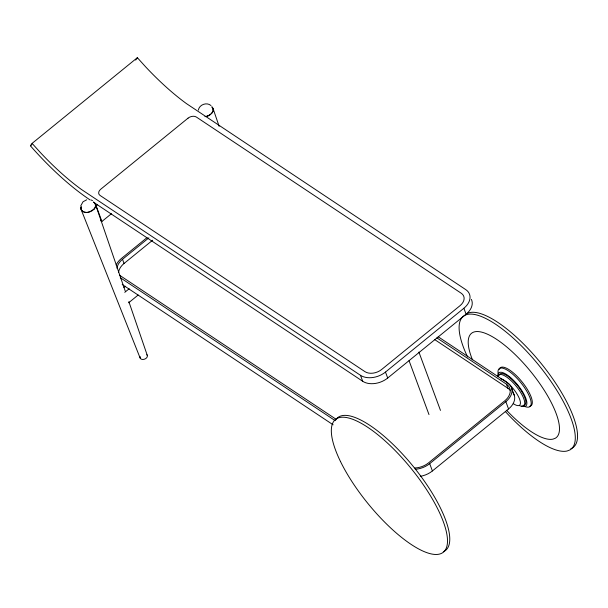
<?xml version="1.0" encoding="UTF-8"?>
<svg xmlns="http://www.w3.org/2000/svg" width="608" height="608" viewBox="0 0 608 608"><rect width="100%" height="100%" fill="white"/><g stroke="black" fill="none" stroke-linecap="round" stroke-linejoin="round"><path stroke-width="0.91" d="M95.646 205.656L94.947 207.898L93.647 209.54M95.646 205.504L95.631 205.109M212.952 108.315L213.043 111.028L211.234 113.825M213.233 109.797L213.218 109.394M95.593 206.158L95.084 203.482M213.18 110.443L213.241 109.873M80.765 205.846L83.03 201.765L86.701 199.796M198.352 110.132C199.234 104.599 206.758 101.855 210.984 105.549M81.198 206.568C79.374 211.029 85.401 213.545 88.897 212.093M95.426 206.826L95.266 207.244M213.013 111.112L212.853 111.53M95.205 207.396L94.916 207.959M212.792 111.682L212.534 112.191M90.106 199.941L89.999 199.872A137.955 44.87 50.9 0 1 32.171 147.82L30.4 145.783L32.095 143.382L137.362 57.692L145.639 66.857A129.223 42.028 50.9 0 0 186.565 103.687L465.751 289.621A18.324 12.54 -20.3 0 1 463.881 308.256L466.085 314.222L387.699 378.032A18.324 12.54 -20.3 0 1 362.695 381.277L94.301 202.738M135.668 60.093L137.362 57.692M94.521 208.544L94.202 208.939M212.108 112.83L211.789 113.232M94.088 209.076L89.642 211.88M211.675 113.362L208.058 115.862M30.4 145.783L31.874 144.582M97.592 204.607L96.125 205.8L101.916 221.456L111.454 213.697M146.984 237.667L121.357 258.529A18.324 12.54 -20.3 0 0 116.181 265.027M117.002 268.288A16.492 11.286 -20.3 0 1 122.512 259.297L148.869 237.842M118.552 272.468A16.492 11.286 -20.3 0 1 124.055 263.477L152.608 240.228M123.842 287.394L125.309 286.201M124.754 292.349L129.162 288.762M128.622 302.792L138.16 295.024M32.095 143.382L40.371 152.54A129.223 42.028 50.9 0 0 81.29 189.369L360.483 375.311A18.324 12.54 -20.3 0 0 385.487 372.058L463.881 308.256M415.272 469.277A18.324 12.54 -20.3 0 0 429.696 463.646L505.848 401.66A18.324 12.54 -20.3 0 0 507.726 383.032L438.201 336.779M420.288 476.322A18.324 12.54 -20.3 0 0 432.402 470.957L508.554 408.971A18.324 12.54 -20.3 0 0 512.962 392.707M210.596 114.372L210.132 114.722M93.016 210.087L92.545 210.436M209.996 114.821L209.342 115.231M91.816 210.908L92.477 210.49M208.734 115.558L205.755 116.531M91.124 211.28L90.394 211.607M90.326 211.63L88.168 212.245M207.229 116.166L207.982 115.892M206.484 116.379L205.42 116.584M204.919 116.645L205.686 116.546M87.332 212.359L88.099 212.26M86.572 212.397L85.112 212.291M84.421 212.146L83.205 211.69M91.078 199.971L92.515 200.64M82.164 210.999L82.027 210.452L82.604 211.341M93.784 202.221L93.336 201.955M436.856 337.873L506.38 384.127L507.923 388.299A16.492 11.286 -20.3 0 1 510.211 390.427M434.446 339.424L507.923 388.299M100.54 220.544L101.916 221.456M335.722 419.026L120.825 276.07A16.492 11.286 -20.3 0 1 119.571 275.082M120.27 277.689L335.168 420.645M122.185 284.468L333.131 424.802M211.896 106.902L213.119 108.786M211.941 106.94L212.891 108.186M95.038 203.406L93.921 202.312L95.304 203.9M81.495 210.239L81.122 209.517L140.136 358.044M81.457 210.17L81.084 206.91A7.638 5.229 -20.3 0 0 80.864 208.035L81.016 209.175M95.365 204.03L125.187 290.936M511.708 388.345L514.406 395.648M505.848 401.66L508.554 408.971M418.897 352.07L440.473 410.4M409.047 360.658L428.99 414.572M429.696 463.646L432.402 470.957M385.487 372.058L387.699 378.032M360.483 375.311L362.695 381.277M122.512 259.297L124.055 263.477M213.005 108.429L219.138 126.32M128.866 301.674L147.28 355.361M95.418 204.144L95.54 204.531M499.016 375.432A19.851 6.46 50.9 0 1 517.682 385.73A19.851 6.46 50.9 0 1 522.986 405.354M519.901 405.825A19.851 6.46 50.9 0 0 523.192 397.214A19.851 6.46 50.9 0 0 507.574 377.72L506.236 376.77A19.851 6.46 50.9 0 0 497.899 376.344M513.266 403.651A16.796 5.464 50.9 0 0 519.825 399.806A16.796 5.464 50.9 0 0 505.902 381.482L504.769 380.684A16.796 5.464 50.9 0 0 500.825 378.807M499.297 369.466A24.434 7.95 50.9 0 1 521.459 381.148A24.434 7.95 50.9 0 1 529.796 406.243M498.248 374.102A24.434 7.95 50.9 0 1 520.342 382.06A24.434 7.95 50.9 0 1 525.259 406.661M497.876 376.382A21.379 6.954 50.9 0 1 518.092 385.442A21.379 6.954 50.9 0 1 521.687 406.106M466.762 313.72A85.515 27.816 50.9 0 1 545.361 368.798A85.515 27.816 50.9 0 1 570.828 448.727M505.4 411.578A85.515 27.816 50.9 0 0 567.097 450.999L569.947 449.92A85.515 27.816 50.9 0 0 514.011 338.823A85.515 27.816 50.9 0 0 467.567 356.942M506.578 410.286A67.192 21.858 50.9 0 0 553.052 439.105L555.294 438.254A67.192 21.858 50.9 0 0 513.828 353.278A67.192 21.858 50.9 0 0 472.5 359.883M506.38 384.127A16.492 11.286 -20.3 0 1 504.693 400.892L428.541 462.878A16.492 11.286 -20.3 0 1 414.876 467.978M335.639 420.067A85.515 27.816 50.9 0 1 412.878 465.986A85.515 27.816 50.9 0 1 443.316 551.73M146.817 354.669A3.815 2.614 -20.3 0 1 144.218 359.282A3.815 2.614 -20.3 0 1 140.174 356.577M471.367 299.372A18.324 12.54 -20.3 0 1 466.085 314.222M188.062 118.142L100.708 189.248A6.11 4.18 -20.3 0 0 100.084 195.457L364.967 371.663A12.213 8.36 -20.3 0 0 381.634 369.497L460.028 305.687A12.213 8.36 -20.3 0 0 461.274 293.269L196.392 117.063A6.11 4.18 -20.3 0 0 188.062 118.142M340.488 461.51A85.515 27.816 50.9 0 0 441.074 553.554A85.515 27.816 50.9 0 0 386.787 442.442A85.515 27.816 50.9 0 0 340.488 461.51"/></g></svg>
